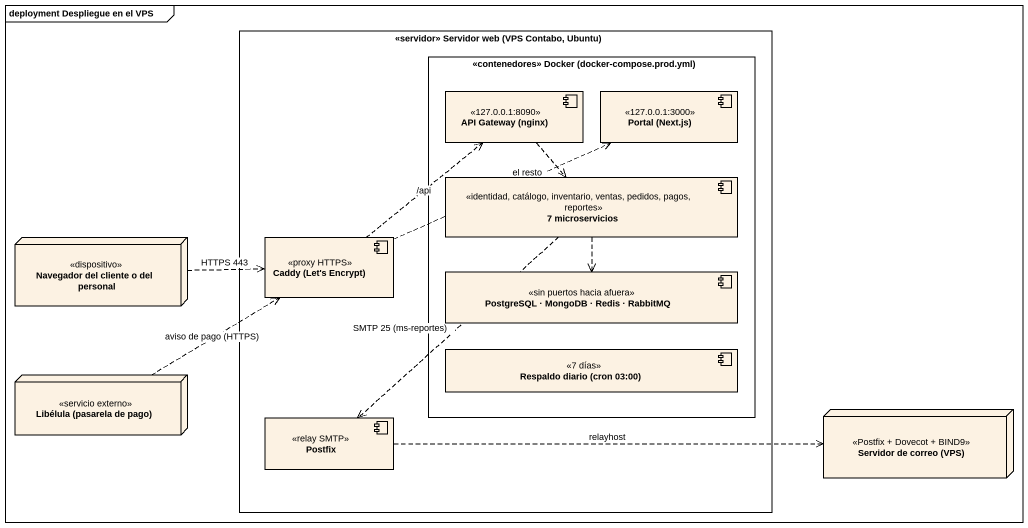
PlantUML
@startuml
mainframe deployment Despliegue en el VPS
rectangle "<<servidor>> Servidor web (VPS Contabo, Ubuntu)" as servidor_Servidor_web_VPS {
  rectangle "<<contenedores>> Docker (docker-compose.prod.yml)" as contenedores_Docker_docker {
    component "API Gateway (nginx)" as API_Gateway_nginx <<127.0.0.1:8090>>
    component "Portal (Next.js)" as Portal_Next_js <<127.0.0.1:3000>>
    component "7 microservicios" as c7_microservicios <<identidad, catálogo, inventario, ventas, pedidos, pagos, reportes>>
    component "PostgreSQL · MongoDB · Redis · RabbitMQ" as PostgreSQL_MongoDB_Redis <<sin puertos hacia afuera>>
    component "Respaldo diario (cron 03:00)" as Respaldo_diario_cron_03_00 <<7 días>>
  }
  component "Caddy (Let's Encrypt)" as Caddy_Let_s_Encrypt <<proxy HTTPS>>
  component Postfix <<relay SMTP>>
}
node "Navegador del cliente o del personal" as Navegador_del_cliente_o_del <<dispositivo>>
node "Libélula (pasarela de pago)" as Libélula_pasarela_de_pago <<servicio externo>>
node "Servidor de correo (VPS)" as Servidor_de_correo_VPS <<Postfix + Dovecot + BIND9>>
API_Gateway_nginx ..> c7_microservicios
c7_microservicios ..> PostgreSQL_MongoDB_Redis
c7_microservicios ..> Postfix : SMTP 25 (ms-reportes)
Navegador_del_cliente_o_del .right.> Caddy_Let_s_Encrypt : HTTPS 443
Caddy_Let_s_Encrypt .up.> API_Gateway_nginx : /api
Caddy_Let_s_Encrypt .right.> Portal_Next_js : el resto
Libélula_pasarela_de_pago .up.> Caddy_Let_s_Encrypt : aviso de pago (HTTPS)
Postfix .right.> Servidor_de_correo_VPS : relayhost
@enduml
